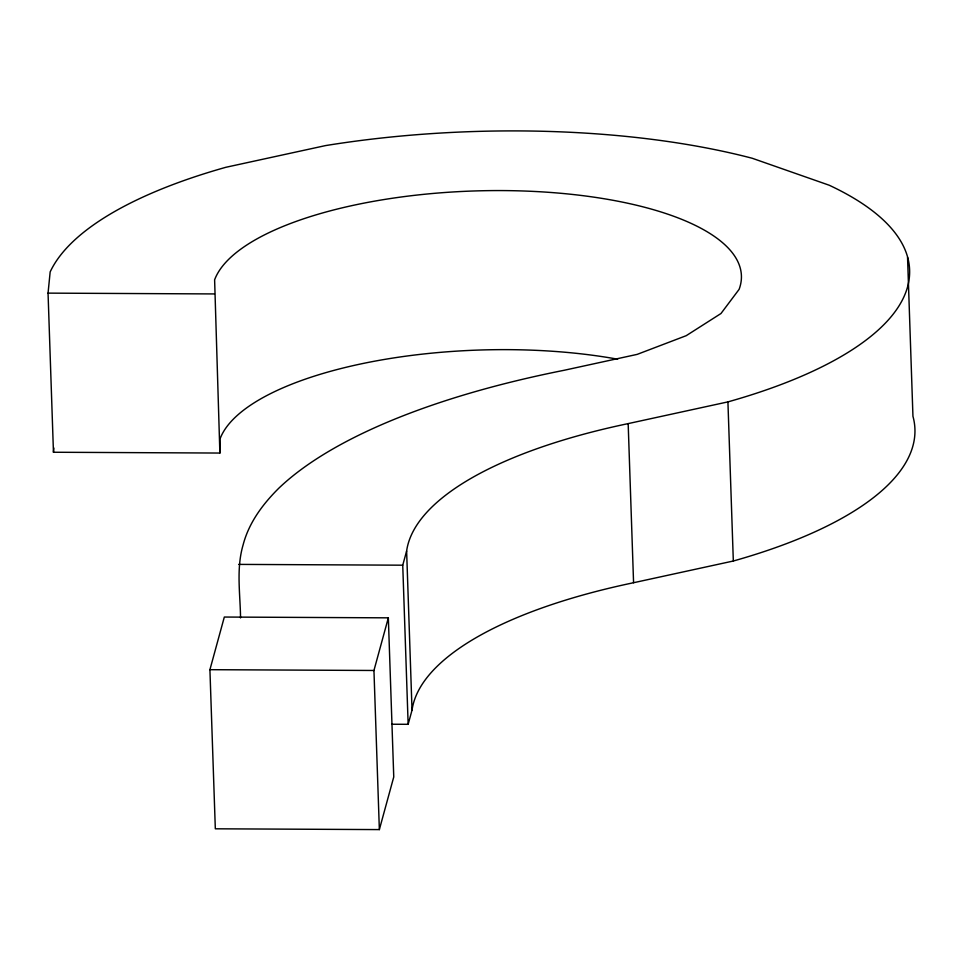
<?xml version="1.0" encoding="UTF-8"?>
<svg xmlns="http://www.w3.org/2000/svg" width="961" height="961" viewBox="0 0 961 961"><rect width="100%" height="100%" fill="white"/><g stroke="black" fill="none" stroke-linecap="round" stroke-linejoin="round"><path stroke-width="1.44" d="M391.752 724.234L408.149 724.306L412.029 710.143A406.299 143.706 -1.9 0 1 633.575 582.726L733.327 561.008L727.921 401.89A432.882 153.099 -1.9 0 0 829.223 185.233L752.235 158.265A432.882 153.099 -1.9 0 0 325.539 145.591L225.787 167.31A432.882 153.099 -1.9 0 0 50.164 271.927L48.05 293.129L53.456 452.247L219.877 453.051L214.615 279.819A264.768 93.649 -1.9 0 1 512.381 190.698A264.768 93.649 -1.9 0 1 739.093 289.381L720.966 313.526L686.202 335.689L637.167 354.381L564.179 370.273A568.107 200.933 -1.9 0 0 278.846 488.176C262.797 504.069 248.899 522.676 243.121 544.839C236.118 568.636 240.226 593.381 240.55 617.935M219.877 453.051L220.021 438.937A264.768 93.649 -1.9 0 1 617.635 359.186M53.456 452.247L53.876 448.006M209.918 669.685L224.321 617.046L388.34 617.839L393.758 776.956L379.355 829.595L215.324 828.802L209.918 669.685L373.949 670.478L388.34 617.839M408.149 724.306L402.743 565.188L406.623 551.025A406.299 143.706 -1.9 0 1 628.17 423.609L727.921 401.89M48.05 293.129L214.459 293.934M238.724 564.395L402.743 565.188M907.544 257.188L912.95 416.305A432.882 153.099 -1.9 0 1 733.327 561.008M628.17 423.609L633.575 582.726M406.623 551.025L412.029 710.143M373.949 670.478L379.355 829.595"/></g></svg>
